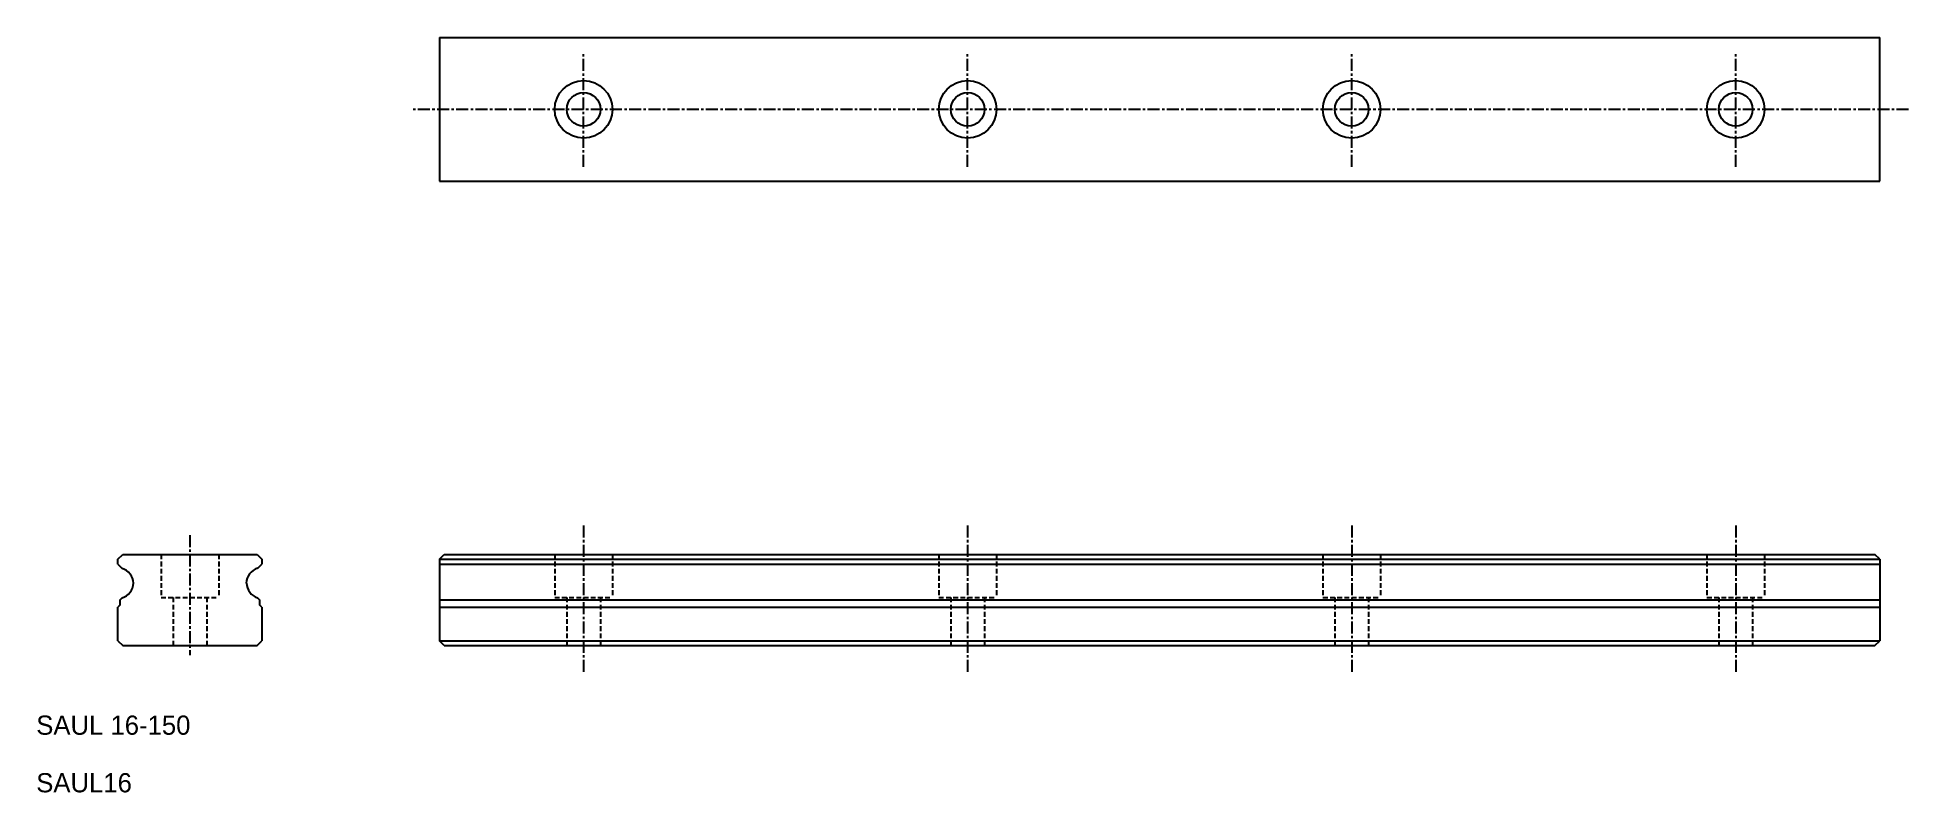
# Model space of a CAD drawing. Extents: x 10 to 205, y 10 to 89.
import ezdxf

# ---------------------------------------------------------------- set-up
doc = ezdxf.new("R2010")
doc.units = 0
doc.linetypes.add('CENTER', pattern=[2, 1.25, -0.25, 0.25, -0.25])
doc.linetypes.add('DASHED', pattern=[0.75, 0.5, -0.25])
doc.layers.get('0').update_dxf_attribs({"linetype": 'CONTINUOUS'})
doc.layers.add('CENTER', color=1, linetype='CENTER')

msp = doc.modelspace()

# ---------------------------------------------------------------- linework, layer by layer
at = {"color": 7}
for p, q in [((52, 88.67), (202, 88.67)), ((52, 88.67), (52, 73.67)), ((52, 73.67), (202, 73.67)), ((18.5, 34.3), (19, 34.8)), ((18.5, 33.79), (18.5, 34.3)), ((18.5, 33.79), (18.95, 33.34)), ((19, 34.8), (33, 34.8)), ((33, 34.8), (33.5, 34.3)), ((33.05, 33.34), (33.5, 33.79)), ((33.5, 34.3), (33.5, 33.79)), ((52, 34.3), (52.5, 34.8)), ((52, 34.3), (202, 34.3)), ((52, 34.3), (52, 25.8)), ((52, 33.79), (202, 33.79)), ((52.5, 34.8), (201.5, 34.8)), ((202, 34.3), (201.5, 34.8)), ((202, 34.3), (202, 25.8)), ((18.75, 29.55), (18.5, 29.3)), ((18.5, 25.8), (18.5, 29.3)), ((18.75, 30.06), (18.95, 30.26)), ((18.75, 29.55), (18.75, 30.06)), ((33.05, 30.26), (33.25, 30.06)), ((33.25, 30.06), (33.25, 29.55)), ((33.5, 29.3), (33.25, 29.55)), ((33.5, 29.3), (33.5, 25.8)), ((52, 30.06), (202, 30.06)), ((52, 29.3), (202, 29.3)), ((18.5, 25.8), (19, 25.3)), ((33, 25.3), (33.5, 25.8)), ((52, 25.8), (202, 25.8)), ((52.5, 25.3), (52, 25.8)), ((201.5, 25.3), (202, 25.8)), ((19, 25.3), (33, 25.3)), ((52.5, 25.3), (201.5, 25.3))]:
    msp.add_line(p, q, dxfattribs=at)
at = {"color": 7, "linetype": 'CONTINUOUS'}
msp.add_line((202, 73.67), (202, 88.67), dxfattribs=at)
at = {"color": 3, "linetype": 'DASHED'}
for p, q in [((23, 34.8), (23, 30.3)), ((29, 34.8), (29, 30.3)), ((64, 34.8), (64, 30.3)), ((70, 34.8), (70, 30.3)), ((104, 34.8), (104, 30.3)), ((110, 34.8), (110, 30.3)), ((144, 34.8), (144, 30.3)), ((150, 34.8), (150, 30.3)), ((184, 34.8), (184, 30.3)), ((190, 34.8), (190, 30.3)), ((23, 30.3), (29, 30.3)), ((24.25, 30.3), (24.25, 25.3)), ((27.75, 30.3), (27.75, 25.3)), ((64, 30.3), (70, 30.3)), ((65.25, 30.3), (65.25, 25.3)), ((68.75, 30.3), (68.75, 25.3)), ((104, 30.3), (110, 30.3)), ((105.25, 30.3), (105.25, 25.3)), ((108.75, 30.3), (108.75, 25.3)), ((144, 30.3), (150, 30.3)), ((145.25, 30.3), (145.25, 25.3)), ((148.75, 30.3), (148.75, 25.3)), ((184, 30.3), (190, 30.3)), ((185.25, 30.3), (185.25, 25.3)), ((188.75, 30.3), (188.75, 25.3))]:
    msp.add_line(p, q, dxfattribs=at)
at = {"color": 7, "linetype": 'CONTINUOUS'}
for centre, radius in [((67, 81.17), 3), ((107, 81.17), 3), ((147, 81.17), 3), ((187, 81.17), 3), ((67, 81.17), 1.75), ((107, 81.17), 1.75), ((147, 81.17), 1.75), ((187, 81.17), 1.75)]:
    msp.add_circle(centre, radius, dxfattribs=at)
at = {"color": 7}
for centre, radius, start, end in [((18.41, 31.71), 1.71, 3.0134, 71.6416), ((33.59, 31.71), 1.72, 108.3584, 176.9866), ((18.41, 31.89), 1.72, 288.3584, 356.9866), ((33.59, 31.89), 1.71, 183.0134, 251.6416)]:
    msp.add_arc(centre, radius, start, end, dxfattribs=at)
msp.add_point((26, 25.3), dxfattribs=at)
at = {"layer": 'CENTER', "color": 1, "linetype": 'CENTER'}
for p, q in [((67, 75.17), (67, 87.17)), ((107, 75.17), (107, 87.17)), ((147, 75.17), (147, 87.17)), ((187, 75.17), (187, 87.17)), ((205, 81.17), (49, 81.17)), ((67, 37.8), (67, 22.3)), ((107, 37.8), (107, 22.3)), ((147, 37.8), (147, 22.3)), ((187, 37.8), (187, 22.3)), ((26, 36.8), (26, 24.3))]:
    msp.add_line(p, q, dxfattribs=at)

# ---------------------------------------------------------------- texts
at = {"color": 7, "linetype": 'CONTINUOUS'}
for s, p in [('SAUL 16-150', (10, 16)), ('SAUL16', (10, 10))]:
    msp.add_text(s, height=2, dxfattribs=at).set_placement(p)

doc.saveas('drawing.dxf')
